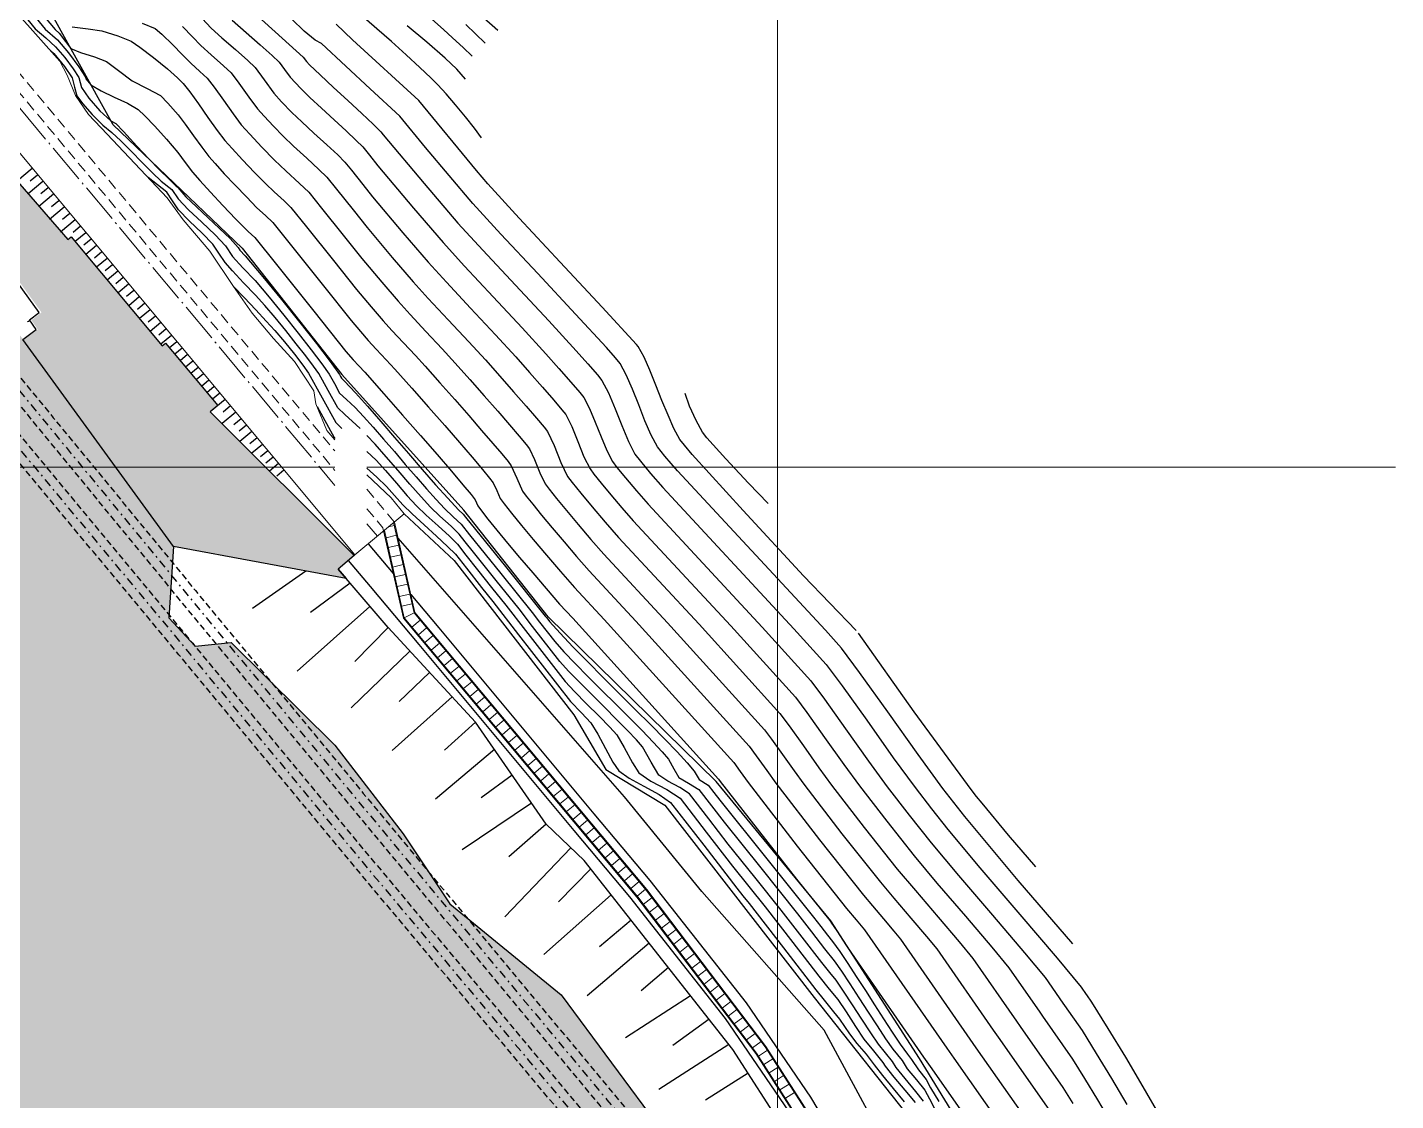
# Model space of a CAD drawing. Extents: x 61466 to 63015, y 108404 to 110397.
# Drawn here: x 62932.8 to 63014.7, y 108462.1 to 108526.3 of the extents above; entities that cross this region are included whole.
import ezdxf

# ---------------------------------------------------------------- set-up
doc = ezdxf.new("R2010")
doc.units = 0
doc.header["$LTSCALE"] = 1.000015
doc.header["$MEASUREMENT"] = 0
for name, pattern in [('ACAD_ISO04W100', [30, 24, -3, 0, -3]), ('NASCOSTA', [9.525, 6.35, -3.175]), ('TRATTEGGIATA2', [0.375, 0.25, -0.125]), ('TRATTOPUNTO2', [0.5, 0.25, -0.125, 0, -0.125])]:
    doc.linetypes.add(name, pattern=pattern)
for name, color, linetype in [('Bâti', 7, 'Continuous'), ('CANALISATION', 2, 'Continuous'), ('colore lago', 131, 'Continuous'), ('Conduite 1000', 170, 'Continuous'), ('coordinate', 2, 'Continuous'), ('curve livello 5m', 7, 'Continuous'), ('Limite fiume', 6, 'Continuous'), ('LIN010CO', 2, 'Continuous'), ('LIN010TR', 2, 'NASCOSTA'), ('LIN018CO', 6, 'Continuous'), ('LIN018TR', 6, 'NASCOSTA'), ('LINCOLO-ROSSO-070', 30, 'Continuous'), ('pendenze', 2, 'Continuous'), ('Per+Mod Surf', 7, 'Continuous'), ('sezioni', 7, 'Continuous'), ('Strade', 7, 'Continuous'), ('TalusHautBas', 7, 'Continuous')]:
    doc.layers.add(name, color=color, linetype=linetype)
doc.layers.add('Colori bordi', color=5, linetype='Continuous', plot=False)
doc.layers.add('no_plot', color=5, linetype='Continuous', plot=False)

msp = doc.modelspace()

# ---------------------------------------------------------------- hatches: boundary and pattern name
at = {"layer": 'colore lago', "linetype": 'Continuous', "lineweight": 0}
msp.add_hatch(color=256, dxfattribs=at).paths.add_polyline_path([(62975.581, 108426.777), (62972.563, 108437.007), (62972.159, 108444.651), (62973.022, 108452.699), (62971.274, 108459.606), (62964.726, 108468.431), (62958.063, 108473.862), (62955.276, 108478.063), (62951.179, 108483.362), (62944.971, 108489.509), (62942.828, 108489.283), (62941.256, 108490.987), (62941.518, 108495.246), (62932.519, 108507.641), (62923.949, 108519.444), (62921.068, 108518.757), (62913.169, 108525.16), (62912.424, 108528.288), (62899.063, 108544.28), (62899.187, 108544.381), (62898.973, 108544.63), (62894.248, 108550.14), (62888.989, 108555.669), (62879.9, 108564.908), (62873.641, 108571.355), (62866.263, 108578.993), (62859.634, 108586.051), (62850.425, 108596.383), (62847.28, 108600.43), (62836.245, 108615.912), (62830.549, 108625.049), (62830.097, 108624.768), (62825.256, 108621.762), (62819.938, 108618.46), (62807.248, 108610.581), (62813.286, 108600.92), (62827.781, 108577.726), (62825.357, 108576.2), (62827.221, 108573.013), (62828.208, 108570.997), (62829.848, 108566.645), (62831.445, 108562.376), (62833.184, 108558.228), (62835.862, 108552.888), (62838.858, 108547.807), (62842.822, 108541.54), (62845.343, 108537.481), (62846.651, 108535.375), (62851.47, 108527.74), (62855.067, 108522.066), (62856.583, 108522.33), (62859.665, 108520.483), (62862.875, 108517.103), (62862.914, 108508.375), (62870.198, 108497.745), (62875.993, 108490.271), (62885.568, 108478.106), (62896.673, 108462.331), (62896.556, 108461.981), (62904.818, 108449.843), (62914.53, 108436.011), (62924.555, 108418.536), (62932.466, 108403.974), (62983.134, 108403.974), (62981.291, 108410.285), (62977.169, 108421.578)])
at = {"layer": 'LIN010CO', "linetype": 'Continuous', "lineweight": 0}
h = msp.add_hatch(dxfattribs=at)
h.set_pattern_fill('DOTS', color=256, scale=5, angle=-45, style=0)
h.set_pattern_definition([(225, (427.6662, 0), (0.11048543456, -0.3314563037), [0, -0.3125])])
h.paths.add_polyline_path([(62932.545, 108507.605), (62933.408, 108508.232), (62933.02, 108508.795), (62933.629, 108509.256), (62926.263, 108519.418), (62926.833, 108519.911), (62921.56, 108527.02), (62921.18, 108526.744), (62920.182, 108530.933), (62935.209, 108513.616), (62935.403, 108513.778), (62940.853, 108507.255), (62941.047, 108507.417), (62944.17, 108503.679), (62943.73, 108503.311), (62952.381, 108494.745), (62951.382, 108493.899), (62951.868, 108493.33), (62941.518, 108495.246)])

# ---------------------------------------------------------------- linework, layer by layer
at = {"layer": 'Bâti', "linetype": 'Continuous'}
for p, q in [((62953.181, 108495.413), (62954.679, 108493.627)), ((62951.984, 108494.412), (62953.295, 108492.85)), ((62953.295, 108492.85), (62956.201, 108489.386)), ((62955.726, 108492.379), (62957.4, 108490.385)), ((62957.4, 108490.385), (62966.675, 108479.249)), ((62956.201, 108489.386), (62965.478, 108478.248)), ((62966.675, 108479.249), (62970.026, 108475.268)), ((62965.478, 108478.248), (62968.816, 108474.283)), ((62970.026, 108475.268), (62975.799, 108467.939)), ((62968.816, 108474.283), (62974.541, 108467.015)), ((62975.799, 108467.939), (62979.65, 108462.308)), ((62974.541, 108467.015), (62978.335, 108461.466)), ((62979.65, 108462.308), (62984.636, 108453.977))]:
    msp.add_line(p, q, dxfattribs=at)
at = {"layer": 'CANALISATION', "linetype": 'Continuous', "lineweight": 0}
for p, q in [((62955.284, 108490.954), (62969.264, 108474.267)), ((62955.331, 108490.977), (62955.926, 108491.272)), ((62955.793, 108490.425), (62956.288, 108490.84)), ((62956.179, 108489.965), (62956.674, 108490.38)), ((62956.564, 108489.505), (62957.059, 108489.92)), ((62956.949, 108489.045), (62957.444, 108489.46)), ((62957.335, 108488.585), (62957.83, 108489)), ((62957.72, 108488.125), (62958.215, 108488.54)), ((62958.105, 108487.665), (62958.6, 108488.08)), ((62958.491, 108487.205), (62958.986, 108487.62)), ((62958.876, 108486.745), (62959.371, 108487.16)), ((62959.261, 108486.285), (62959.756, 108486.7)), ((62959.647, 108485.825), (62960.142, 108486.24)), ((62960.032, 108485.365), (62960.527, 108485.78)), ((62960.417, 108484.905), (62960.912, 108485.32)), ((62960.803, 108484.445), (62961.298, 108484.86)), ((62961.188, 108483.985), (62961.683, 108484.4)), ((62961.574, 108483.525), (62962.068, 108483.94)), ((62961.959, 108483.065), (62962.454, 108483.48)), ((62962.344, 108482.605), (62962.839, 108483.02)), ((62962.73, 108482.145), (62963.224, 108482.56)), ((62963.115, 108481.685), (62963.61, 108482.1)), ((62963.5, 108481.225), (62963.995, 108481.64)), ((62963.886, 108480.765), (62964.381, 108481.18)), ((62964.271, 108480.305), (62964.766, 108480.72)), ((62964.656, 108479.845), (62965.151, 108480.26)), ((62965.042, 108479.385), (62965.537, 108479.8)), ((62965.427, 108478.925), (62965.922, 108479.34)), ((62965.812, 108478.465), (62966.307, 108478.88)), ((62966.198, 108478.005), (62966.693, 108478.42)), ((62966.583, 108477.545), (62967.078, 108477.96)), ((62966.968, 108477.085), (62967.463, 108477.5)), ((62967.354, 108476.625), (62967.849, 108477.04)), ((62967.739, 108476.165), (62968.234, 108476.58)), ((62968.124, 108475.705), (62968.619, 108476.12)), ((62968.51, 108475.245), (62969.005, 108475.66)), ((62968.895, 108474.785), (62969.39, 108475.2)), ((62969.28, 108474.325), (62969.775, 108474.74)), ((62969.645, 108473.848), (62970.159, 108474.239)), ((62970.008, 108473.371), (62970.522, 108473.761)), ((62970.371, 108472.893), (62970.885, 108473.283)), ((62970.734, 108472.415), (62971.248, 108472.805)), ((62971.097, 108471.937), (62971.611, 108472.328)), ((62971.46, 108471.459), (62971.974, 108471.85)), ((62971.823, 108470.982), (62972.337, 108471.372)), ((62972.186, 108470.504), (62972.7, 108470.894)), ((62972.549, 108470.026), (62973.063, 108470.416)), ((62972.912, 108469.548), (62973.426, 108469.939)), ((62973.275, 108469.07), (62973.789, 108469.461)), ((62973.637, 108468.593), (62974.152, 108468.983)), ((62974, 108468.115), (62974.515, 108468.505)), ((62974.363, 108467.637), (62974.877, 108468.027)), ((62974.726, 108467.159), (62975.24, 108467.55)), ((62975.089, 108466.681), (62975.603, 108467.072)), ((62975.452, 108466.204), (62975.966, 108466.594)), ((62975.815, 108465.726), (62976.329, 108466.116)), ((62976.178, 108465.248), (62976.692, 108465.638)), ((62977.071, 108465.108), (62976.527, 108464.76)), ((62977.394, 108464.603), (62976.85, 108464.255)), ((62977.717, 108464.098), (62977.174, 108463.75)), ((62978.041, 108463.592), (62977.497, 108463.244)), ((62978.364, 108463.087), (62977.82, 108462.739)), ((62978.687, 108462.581), (62978.144, 108462.233))]:
    msp.add_line(p, q, dxfattribs=at)
at = {"layer": 'CANALISATION', "linetype": 'Continuous', "lineweight": 0, "flags": 128}
for points in [[(62955.331, 108490.977), (62969.307, 108474.294), (62976.413, 108464.938), (62982.204, 108455.885), (62987.573, 108444.397), (62992.854, 108427.941)], [(62955.926, 108491.272), (62969.812, 108474.697), (62976.943, 108465.308), (62982.771, 108456.197), (62988.175, 108444.634), (62993.469, 108428.139)], [(62955.972, 108491.295), (62969.851, 108474.728), (62976.984, 108465.336), (62982.815, 108456.221), (62988.222, 108444.652), (62993.516, 108428.154)], [(62969.264, 108474.267), (62976.372, 108464.909), (62982.16, 108455.861), (62987.526, 108444.379), (62992.806, 108427.926)]]:
    msp.add_lwpolyline(points, dxfattribs=at)
at = {"layer": 'Colori bordi', "linetype": 'Continuous', "lineweight": 0, "flags": 128}
msp.add_lwpolyline([(62932.466, 108403.974), (62983.134, 108403.974), (62981.291, 108410.285), (62977.169, 108421.578), (62975.581, 108426.777), (62972.563, 108437.007), (62972.159, 108444.651), (62973.022, 108452.699), (62971.274, 108459.606), (62964.726, 108468.431), (62958.063, 108473.862), (62955.276, 108478.063), (62951.179, 108483.362), (62944.971, 108489.509), (62942.828, 108489.283), (62941.256, 108490.987), (62941.518, 108495.246), (62932.519, 108507.641)], dxfattribs=at)
at = {"layer": 'Conduite 1000', "linetype": 'TRATTEGGIATA2', "ltscale": 1.5, "flags": 128}
for points, elevation in [([(62890.613, 108569.262), (62896.145, 108563.309), (62901.728, 108557.784), (62902.676, 108556.509), (62903.468, 108554.751), (62904.705, 108551.155), (62912.335, 108530.135), (62913.458, 108527.956), (62914.201, 108527.027), (62923.809, 108515.458), (62925.677, 108513.185), (62926.976, 108511.667), (62927.17, 108511.444), (62929.522, 108508.746), (62929.706, 108508.529), (62930.758, 108507.293), (62930.831, 108507.207), (62934.332, 108502.958), (62938.579, 108497.793), (62942.834, 108492.619), (62947.86, 108486.549), (62952.887, 108480.479), (62958.023, 108474.31), (62963.161, 108468.141), (62967.874, 108462.494), (62972.589, 108456.847), (62993.375, 108432.081), (62994.79, 108430.356), (62996.073, 108428.894), (62996.825, 108427.958), (62997.776, 108426.831), (62998.119, 108426.447), (63002.744, 108420.659), (63010.061, 108411.966), (63010.416, 108410.868), (63009.398, 108410.539), (63009.107, 108411.438), (63001.917, 108419.98), (62997.302, 108425.756), (62996.968, 108426.129), (62995.999, 108427.278), (62995.254, 108428.206), (62993.974, 108429.664), (62992.552, 108431.397), (62971.768, 108456.161), (62967.053, 108461.808), (62962.339, 108467.455), (62957.201, 108473.625), (62952.064, 108479.795), (62947.036, 108485.867), (62942.009, 108491.938), (62937.753, 108497.113), (62933.506, 108502.278), (62930.009, 108506.522), (62929.942, 108506.601), (62928.891, 108507.836), (62928.71, 108508.049), (62926.363, 108510.741), (62926.166, 108510.967), (62924.858, 108512.497), (62922.984, 108514.776), (62913.372, 108526.351), (62912.556, 108527.372), (62911.353, 108529.706), (62903.696, 108550.798), (62902.472, 108554.356), (62901.748, 108555.964), (62900.918, 108557.08), (62895.376, 108562.565), (62889.829, 108568.534)], 279.04), ([(62891.067, 108565.57), (62892.795, 108563.787), (62896.682, 108559.79), (62900.577, 108555.786), (62901.43, 108554.68), (62901.932, 108553.498), (62902.715, 108551.209), (62903.621, 108548.42), (62904.526, 108545.637), (62910.065, 108528.772), (62911.261, 108526.254), (62911.82, 108525.605), (62922.099, 108513.437), (62923.638, 108511.572), (62924.652, 108510.453), (62926.131, 108508.938), (62927.632, 108507.4), (62927.804, 108507.211), (62929.003, 108505.948), (62930.713, 108503.867), (62932.43, 108501.778), (62937.551, 108495.618), (62942.676, 108489.457), (62945.858, 108485.619), (62952.926, 108477.094), (62958.053, 108470.974), (62961.694, 108466.629), (62963.191, 108464.842), (62963.304, 108464.704), (62964.399, 108463.4), (62972.904, 108453.25), (62973.08, 108453.04), (62988.866, 108434.243), (62990.828, 108431.883), (62993.224, 108428.977), (62994.058, 108428.008), (62995.08, 108426.727), (62996.467, 108425.063), (63000.286, 108420.418), (63004.271, 108415.642), (63008.321, 108410.789), (63008.814, 108409.333), (63007.801, 108408.989), (63007.371, 108410.256), (63003.449, 108414.957), (62999.462, 108419.736), (62995.643, 108424.381), (62994.251, 108426.051), (62993.234, 108427.325), (62992.405, 108428.287), (62990.004, 108431.201), (62988.045, 108433.557), (62972.261, 108452.352), (62972.085, 108452.562), (62963.579, 108462.713), (62962.482, 108464.02), (62962.368, 108464.158), (62960.874, 108465.942), (62957.233, 108470.287), (62952.104, 108476.409), (62945.034, 108484.936), (62941.853, 108488.774), (62936.729, 108494.934), (62931.605, 108501.097), (62929.886, 108503.188), (62928.2, 108505.239), (62927.022, 108506.481), (62926.854, 108506.665), (62925.366, 108508.191), (62923.873, 108509.72), (62922.829, 108510.872), (62921.278, 108512.751), (62911.007, 108524.911), (62910.356, 108525.664), (62909.069, 108528.374), (62903.509, 108545.304), (62902.603, 108548.09), (62901.7, 108550.87), (62900.932, 108553.115), (62900.499, 108554.135), (62899.767, 108555.084), (62895.915, 108559.044), (62892.027, 108563.042), (62890.299, 108564.825)], 277.833)]:
    msp.add_lwpolyline(points, close=True, dxfattribs=dict(at, elevation=elevation))
at = {"layer": 'Conduite 1000', "linetype": 'TRATTOPUNTO2', "ltscale": 2, "flags": 128}
for points, elevation in [([(62890.221, 108568.898), (62895.76, 108562.937), (62901.323, 108557.432), (62902.212, 108556.237), (62902.97, 108554.554), (62904.2, 108550.977), (62911.844, 108529.921), (62913.007, 108527.664), (62913.787, 108526.689), (62923.396, 108515.117), (62925.267, 108512.841), (62926.571, 108511.317), (62926.767, 108511.092), (62929.116, 108508.398), (62929.299, 108508.182), (62930.35, 108506.947), (62930.42, 108506.864), (62933.919, 108502.618), (62938.166, 108497.453), (62942.421, 108492.279), (62947.448, 108486.208), (62952.475, 108480.137), (62957.612, 108473.967), (62962.75, 108467.798), (62967.463, 108462.151), (62972.178, 108456.504), (62992.963, 108431.739), (62994.382, 108430.01), (62995.664, 108428.55), (62996.412, 108427.618), (62997.372, 108426.48), (62997.711, 108426.101), (63002.33, 108420.32), (63009.584, 108411.702), (63009.907, 108410.704)], 279.04), ([(62890.683, 108565.198), (62892.411, 108563.415), (62896.298, 108559.417), (62900.172, 108555.435), (62900.964, 108554.408), (62901.432, 108553.307), (62902.207, 108551.04), (62903.112, 108548.255), (62904.017, 108545.471), (62909.567, 108528.573), (62910.808, 108525.959), (62911.413, 108525.258), (62921.688, 108513.094), (62923.233, 108511.222), (62924.263, 108510.086), (62925.748, 108508.564), (62927.243, 108507.032), (62927.413, 108506.846), (62928.601, 108505.594), (62930.299, 108503.527), (62932.017, 108501.438), (62937.14, 108495.276), (62942.264, 108489.116), (62945.446, 108485.277), (62952.515, 108476.752), (62957.643, 108470.631), (62961.284, 108466.286), (62962.779, 108464.5), (62962.893, 108464.362), (62963.989, 108463.056), (62972.494, 108452.906), (62972.67, 108452.696), (62988.456, 108433.9), (62990.416, 108431.542), (62992.814, 108428.632), (62993.646, 108427.666), (62994.665, 108426.389), (62996.055, 108424.722), (62999.874, 108420.077), (63003.86, 108415.3), (63007.846, 108410.523), (63008.308, 108409.161)], 277.833)]:
    msp.add_lwpolyline(points, dxfattribs=dict(at, elevation=elevation))
at = {"layer": 'coordinate', "linetype": 'Continuous', "lineweight": 0}
for p, q in [((62977.666, 108649.2), (62977.666, 108403.974)), ((62909.957, 108500), (62951.19, 108500)), ((62953.104, 108500), (63014.666, 108500))]:
    msp.add_line(p, q, dxfattribs=at)
at = {"layer": 'curve livello 5m', "color": 2, "flags": 128}
for points in [[(62995.339, 108471.47), (62992.082, 108475.261), (62988.881, 108479.1), (62988.226, 108479.925), (62987.577, 108480.769), (62987.577, 108480.769), (62986.089, 108482.812), (62984.271, 108485.363), (62982.588, 108487.719), (62981.506, 108489.176), (62980.545, 108490.237), (62971.689, 108499.769), (62970.924, 108500.661), (62970.487, 108501.209), (62970.118, 108501.907), (62969.743, 108502.773), (62969.366, 108503.721), (62968.989, 108504.666), (62968.617, 108505.521), (62968.253, 108506.201), (62967.97, 108506.538), (62967.43, 108507.151), (62965.59, 108509.158), (62963.327, 108511.579), (62961.121, 108513.942), (62959.447, 108515.774), (62956.615, 108519.12), (62955.069, 108520.995), (62953.29, 108522.627), (62950.39, 108525.342), (62949.999, 108525.549), (62949.352, 108526.085), (62948.609, 108526.797)], [(62939.645, 108526.555), (62940.428, 108526.247), (62940.819, 108525.902), (62941.494, 108525.257), (62941.494, 108525.257), (62942.036, 108524.697), (62942.555, 108524.161), (62942.555, 108524.161), (62943.093, 108523.678), (62943.536, 108523.276), (62943.536, 108523.276), (62943.962, 108522.73), (62944.515, 108521.949), (62945.089, 108521.134), (62945.581, 108520.484), (62945.581, 108520.484), (62946.085, 108519.92), (62946.821, 108519.137), (62947.57, 108518.37), (62947.57, 108518.37), (62948.259, 108517.72), (62949.071, 108516.973), (62949.624, 108516.442), (62949.624, 108516.442), (62950.389, 108515.503), (62951.682, 108513.877), (62952.806, 108512.478), (62952.806, 108512.478), (62953.986, 108511.068), (62954.969, 108509.923), (62954.969, 108509.923), (62955.686, 108509.137), (62956.632, 108508.124), (62957.602, 108507.087), (62958.391, 108506.227), (62958.391, 108506.227), (62959.267, 108505.243), (62960.127, 108504.269), (62960.932, 108503.349), (62961.644, 108502.527), (62962.223, 108501.849), (62962.631, 108501.359), (62962.828, 108501.102), (62962.828, 108501.102), (62963.137, 108500.458), (62963.454, 108499.664), (62963.766, 108499.007), (62963.766, 108499.007), (62964.004, 108498.682), (62964.446, 108498.128), (62965.043, 108497.404), (62965.748, 108496.567), (62966.51, 108495.677), (62967.281, 108494.793), (62967.281, 108494.793), (62971.091, 108490.692), (62976.9, 108484.278), (62977.318, 108483.715), (62977.969, 108482.804), (62978.671, 108481.818), (62979.247, 108481.028), (62979.247, 108481.028), (62981.528, 108478.065), (62983.828, 108475.166), (62983.828, 108475.166), (62984.638, 108474.2), (62985.651, 108473.018), (62986.597, 108471.912), (62987.204, 108471.177), (62987.204, 108471.177), (62990.584, 108466.311), (62990.876, 108465.895), (62994.188, 108461.169)], [(62959.014, 108526.482), (62960.177, 108525.365)], [(62934.174, 108524.917), (62934.357, 108524.749), (62934.357, 108524.749), (62935.002, 108523.96), (62935.453, 108523.282), (62935.453, 108523.282), (62935.601, 108522.738), (62935.747, 108522.215), (62935.747, 108522.215), (62936.084, 108521.758), (62936.662, 108521.105), (62937.307, 108520.452), (62937.307, 108520.452), (62937.843, 108520.027), (62938.375, 108519.525), (62938.996, 108518.9), (62939.646, 108518.235), (62940.267, 108517.61), (62940.798, 108517.109), (62940.798, 108517.109), (62941.433, 108516.606), (62941.799, 108516.054), (62942.423, 108515.396), (62943.221, 108514.646), (62944.018, 108513.897), (62944.639, 108513.24), (62944.639, 108513.24), (62945.056, 108512.609), (62945.682, 108511.931), (62946.404, 108511.158), (62946.404, 108511.158), (62947.242, 108510.167), (62948.122, 108509.096), (62948.984, 108508.023), (62949.766, 108507.026), (62950.405, 108506.183), (62950.841, 108505.57), (62950.841, 108505.57), (62951.154, 108505.001), (62951.469, 108504.429), (62951.882, 108504.039), (62952.393, 108503.566), (62952.393, 108503.566), (62952.902, 108503.025), (62953.475, 108502.386), (62954.095, 108501.677), (62954.743, 108500.926), (62955.399, 108500.161), (62956.047, 108499.41), (62956.667, 108498.701), (62957.24, 108498.062), (62957.749, 108497.521), (62957.749, 108497.521), (62958.272, 108497.034), (62958.745, 108496.589), (62958.745, 108496.589), (62959.237, 108495.957), (62961.114, 108493.63), (62962.99, 108491.303), (62962.99, 108491.303), (62963.439, 108490.725), (62964.338, 108489.568), (62964.894, 108488.954), (62965.574, 108488.242), (62966.342, 108487.461), (62967.162, 108486.64), (62967.997, 108485.81), (62968.812, 108484.998), (62969.57, 108484.236), (62970.235, 108483.55), (62970.771, 108482.972), (62971.141, 108482.531), (62971.141, 108482.531), (62971.476, 108481.944), (62971.778, 108481.435), (62971.778, 108481.435), (62972.35, 108481.081), (62972.961, 108480.713), (62972.961, 108480.713), (62973.714, 108479.737), (62974.473, 108478.755), (62976.672, 108476.015), (62978.867, 108473.281), (62978.867, 108473.281), (62979.704, 108472.196), (62980.496, 108471.171), (62980.496, 108471.171), (62981.074, 108470.46), (62981.51, 108469.839), (62982.01, 108469.086), (62982.548, 108468.254), (62983.099, 108467.395), (62983.639, 108466.561), (62984.142, 108465.802), (62984.583, 108465.172), (62984.583, 108465.172), (62985.125, 108464.502), (62985.443, 108464.007), (62985.994, 108463.33), (62986.486, 108462.716), (62986.486, 108462.716), (62986.764, 108462.199), (62987.083, 108461.594)]]:
    msp.add_lwpolyline(points, dxfattribs=at)
at = {"layer": 'Limite fiume', "linetype": 'Continuous'}
for p, q in [((62941.518, 108495.246), (62941.256, 108490.987)), ((62941.256, 108490.987), (62942.828, 108489.283)), ((62942.828, 108489.283), (62944.971, 108489.509)), ((62944.971, 108489.509), (62951.179, 108483.362)), ((62951.179, 108483.362), (62955.276, 108478.063)), ((62955.276, 108478.063), (62958.063, 108473.862)), ((62958.063, 108473.862), (62964.726, 108468.431)), ((62964.726, 108468.431), (62971.274, 108459.606))]:
    msp.add_line(p, q, dxfattribs=at)
at = {"layer": 'Limite fiume', "linetype": 'Continuous', "flags": 128}
msp.add_lwpolyline([(62932.519, 108507.641), (62933.312, 108508.229), (62932.917, 108508.812), (62933.496, 108509.251), (62926.107, 108519.457), (62926.7, 108519.89), (62921.553, 108526.95), (62921.195, 108526.685), (62920.182, 108530.933), (62935.209, 108513.616), (62935.403, 108513.778), (62940.853, 108507.255), (62941.047, 108507.417), (62944.17, 108503.679), (62943.73, 108503.311), (62952.329, 108494.702), (62951.382, 108493.899), (62951.868, 108493.33), (62941.518, 108495.246)], close=True, dxfattribs=at)
at = {"layer": 'LIN010CO', "linetype": 'Continuous', "lineweight": 0}
for p, q in [((62954.741, 108496.505), (62954.396, 108496.427)), ((62954.701, 108496.681), (62955.926, 108491.272)), ((62954.746, 108496.71), (62955.972, 108491.295)), ((62954.058, 108496.369), (62955.284, 108490.954)), ((62954.144, 108496.216), (62955.331, 108490.977)), ((62954.873, 108495.919), (62954.244, 108495.777)), ((62955.006, 108495.334), (62954.376, 108495.192)), ((62955.138, 108494.749), (62954.509, 108494.606)), ((62955.271, 108494.164), (62954.641, 108494.021)), ((62955.403, 108493.578), (62954.774, 108493.436)), ((62955.536, 108492.993), (62954.906, 108492.851)), ((62955.669, 108492.408), (62955.039, 108492.265)), ((62955.801, 108491.823), (62955.171, 108491.68))]:
    msp.add_line(p, q, dxfattribs=at)
at = {"layer": 'LIN010CO', "linetype": 'Continuous', "lineweight": 0, "flags": 128}
msp.add_lwpolyline([(62932.772, 108508.721), (62932.814, 108508.701), (62932.846, 108508.718), (62932.867, 108508.734), (62932.888, 108508.75), (62932.925, 108508.778), (62932.933, 108508.788)], dxfattribs=at)
at = {"layer": 'LIN010TR', "lineweight": 0, "ltscale": 0.1, "flags": 128}
for points in [[(62914.449, 108544.942), (62920.303, 108537.936), (62951.19, 108500.966)], [(62914.449, 108543.779), (62920.303, 108536.773), (62951.19, 108499.803)], [(62953.104, 108498.675), (62954.746, 108496.71)], [(62953.104, 108497.512), (62954.058, 108496.369)]]:
    msp.add_lwpolyline(points, dxfattribs=at)
at = {"layer": 'LIN018CO'}
for p, q in [((62933.07, 108517.861), (62932.189, 108517.125)), ((62933.711, 108517.093), (62932.83, 108516.357)), ((62933.39, 108517.477), (62932.952, 108517.11)), ((62934.352, 108516.326), (62933.471, 108515.59)), ((62934.031, 108516.709), (62933.593, 108516.343)), ((62934.993, 108515.558), (62934.112, 108514.823)), ((62934.673, 108515.942), (62934.234, 108515.576)), ((62935.634, 108514.791), (62934.754, 108514.055)), ((62935.314, 108515.175), (62934.875, 108514.808)), ((62935.955, 108514.407), (62935.516, 108514.041)), ((62936.275, 108514.023), (62935.641, 108513.493)), ((62936.596, 108513.64), (62936.157, 108513.273)), ((62936.917, 108513.256), (62936.282, 108512.726)), ((62937.237, 108512.872), (62936.799, 108512.506)), ((62937.558, 108512.489), (62936.923, 108511.959)), ((62937.878, 108512.105), (62937.44, 108511.738)), ((62938.199, 108511.721), (62937.564, 108511.191)), ((62938.519, 108511.337), (62938.081, 108510.971)), ((62938.84, 108510.954), (62938.206, 108510.424)), ((62939.161, 108510.57), (62938.722, 108510.204)), ((62939.481, 108510.186), (62938.847, 108509.656)), ((62939.802, 108509.803), (62939.363, 108509.436)), ((62940.122, 108509.419), (62939.488, 108508.889)), ((62940.443, 108509.035), (62940.004, 108508.669)), ((62940.763, 108508.651), (62940.129, 108508.121)), ((62941.084, 108508.268), (62940.645, 108507.901)), ((62941.405, 108507.884), (62940.77, 108507.354)), ((62941.725, 108507.5), (62941.287, 108507.134)), ((62942.046, 108507.117), (62941.605, 108506.749)), ((62942.366, 108506.733), (62941.928, 108506.367)), ((62942.687, 108506.349), (62942.246, 108505.981)), ((62943.007, 108505.966), (62942.569, 108505.599)), ((62943.328, 108505.582), (62942.888, 108505.214)), ((62943.649, 108505.198), (62943.21, 108504.832)), ((62943.969, 108504.814), (62943.529, 108504.447)), ((62944.61, 108504.047), (62943.73, 108503.311)), ((62944.29, 108504.431), (62943.851, 108504.064)), ((62945.251, 108503.28), (62944.439, 108502.601)), ((62944.931, 108503.663), (62944.492, 108503.297)), ((62945.572, 108502.896), (62945.137, 108502.532)), ((62945.893, 108502.512), (62945.459, 108502.15)), ((62946.213, 108502.128), (62945.503, 108501.535)), ((62946.534, 108501.745), (62946.104, 108501.386)), ((62946.854, 108501.361), (62946.213, 108500.825)), ((62947.175, 108500.977), (62946.74, 108500.614)), ((62947.495, 108500.594), (62947.062, 108500.232)), ((62947.816, 108500.21), (62947.277, 108499.76)), ((62948.137, 108499.826), (62947.707, 108499.467))]:
    msp.add_line(p, q, dxfattribs=at)
at = {"layer": 'LIN018TR', "linetype": 'ACAD_ISO04W100', "lineweight": 0, "ltscale": 0.1, "flags": 128}
for points in [[(62914.449, 108542.878), (62951.19, 108498.901)], [(62953.104, 108496.61), (62953.73, 108495.861)]]:
    msp.add_lwpolyline(points, dxfattribs=at)
at = {"layer": 'LINCOLO-ROSSO-070', "linetype": 'Continuous', "lineweight": 0}
msp.add_line((62952.381, 108494.745), (62952.221, 108494.611), dxfattribs=at)
at = {"layer": 'no_plot', "flags": 128}
for points in [[(62945.735, 108527.739), (62949.286, 108524.535), (62949.478, 108524.273), (62949.664, 108524.075), (62950.299, 108523.463), (62951.098, 108522.72), (62951.962, 108521.927), (62952.791, 108521.165), (62953.483, 108520.516), (62953.94, 108520.061), (62954.083, 108519.884), (62956.521, 108516.97), (62958.551, 108514.604), (62960.034, 108512.981), (62961.988, 108510.888), (62963.992, 108508.744), (62965.622, 108506.966), (62966.323, 108506.175), (62966.896, 108505.513), (62967.168, 108505.181), (62967.555, 108504.439), (62967.952, 108503.496), (62968.352, 108502.482), (62968.751, 108501.529), (62969.143, 108500.769), (62969.465, 108500.352), (62970.081, 108499.613), (62970.807, 108498.773), (62978.655, 108490.328), (62980.585, 108488.197), (62981.534, 108486.918), (62983.01, 108484.851), (62984.605, 108482.613), (62985.911, 108480.821), (62986.887, 108479.553), (62987.87, 108478.313), (62989.785, 108476.031), (62992.179, 108473.238), (62994.412, 108470.626), (62995.846, 108468.89), (62996.148, 108468.454), (62996.175, 108468.417), (62996.471, 108467.994), (62997.452, 108466.421), (62998.495, 108464.697), (62999.545, 108462.916), (63000.547, 108461.174)], [(62932.813, 108526.763), (62933.256, 108526.231), (62933.878, 108525.681), (62934.469, 108525.155), (62935.014, 108524.51), (62935.526, 108523.824), (62935.852, 108523.302), (62936.013, 108522.719), (62936.468, 108522.067), (62937.123, 108521.327), (62937.781, 108520.72), (62938.072, 108520.567), (62938.53, 108520.087), (62939.337, 108519.202), (62940.041, 108518.443), (62940.67, 108517.805), (62941.281, 108517.202), (62941.692, 108516.813), (62941.747, 108516.769), (62941.779, 108516.722), (62942.273, 108516.181), (62942.9, 108515.57), (62943.593, 108514.925), (62944.284, 108514.28), (62944.91, 108513.671), (62945.403, 108513.131), (62945.5, 108512.984), (62945.813, 108512.647), (62946.879, 108511.386), (62947.999, 108510.024), (62949.095, 108508.659), (62950.089, 108507.392), (62950.902, 108506.319), (62951.456, 108505.54), (62951.519, 108505.427), (62951.581, 108505.313), (62951.766, 108505.141), (62952.413, 108504.452), (62953.143, 108503.639), (62953.932, 108502.736), (62954.757, 108501.78), (62955.593, 108500.806), (62956.417, 108499.85), (62957.207, 108498.947), (62957.937, 108498.133), (62958.584, 108497.444), (62958.861, 108497.186), (62958.997, 108497.01), (62961.387, 108494.048), (62963.776, 108491.085), (62963.859, 108490.979), (62964.024, 108490.766), (62964.66, 108490.061), (62965.43, 108489.25), (62966.3, 108488.361), (62967.235, 108487.422), (62968.2, 108486.461), (62969.161, 108485.506), (62970.083, 108484.586), (62970.931, 108483.727), (62971.67, 108482.959), (62972.267, 108482.31), (62972.686, 108481.806), (62972.978, 108481.303), (62973.521, 108480.972), (62973.867, 108480.524), (62974.216, 108480.072), (62977.027, 108476.571), (62979.833, 108473.075), (62980.264, 108472.516), (62980.672, 108471.987), (62980.97, 108471.621), (62981.396, 108471.02), (62981.874, 108470.309), (62982.391, 108469.52), (62982.931, 108468.682), (62983.479, 108467.828), (62984.02, 108466.988), (62984.539, 108466.194), (62985.022, 108465.476), (62985.453, 108464.867), (62985.699, 108464.563), (62986.104, 108463.932), (62986.565, 108463.361), (62986.83, 108462.864), (62987.333, 108462.036)], [(62933.309, 108526.857), (62933.847, 108526.211), (62934.58, 108525.56), (62935.239, 108524.782), (62935.858, 108523.953), (62936.252, 108523.322), (62936.28, 108523.222), (62936.582, 108522.88), (62937.194, 108522.514), (62937.985, 108522.142), (62938.782, 108521.77), (62939.408, 108521.399), (62939.812, 108521.025), (62940.418, 108520.392), (62941.115, 108519.62), (62941.79, 108518.828), (62942.227, 108518.232), (62942.659, 108517.643), (62943.098, 108517.141), (62943.732, 108516.449), (62944.48, 108515.654), (62945.263, 108514.84), (62945.999, 108514.092), (62946.386, 108513.729), (62947.7, 108512.116), (62949.919, 108509.325), (62951.849, 108506.923), (62952.282, 108506.412), (62952.615, 108506.052), (62952.967, 108505.672), (62954.108, 108504.392), (62955.237, 108503.115), (62956.314, 108501.888), (62957.301, 108500.753), (62958.159, 108499.757), (62958.85, 108498.943), (62959.334, 108498.357), (62959.574, 108498.043), (62959.733, 108497.686), (62959.953, 108497.379), (62960.342, 108496.881), (62960.872, 108496.226), (62961.515, 108495.449), (62962.242, 108494.584), (62963.023, 108493.666), (62963.831, 108492.729), (62964.636, 108491.807), (62965.419, 108490.965), (62974.136, 108481.339), (62974.249, 108481.183), (62978.818, 108475.337), (62980.798, 108472.869), (62980.849, 108472.804), (62980.867, 108472.782), (62981.224, 108472.251), (62981.81, 108471.359), (62982.32, 108470.592), (62986.41, 108464.704), (62986.901, 108464.003), (62992.476, 108456.049)], [(62933.805, 108526.951), (62934.438, 108526.191), (62934.691, 108525.966), (62935.065, 108525.457), (62935.384, 108525.04), (62935.963, 108524.798), (62936.804, 108524.544), (62937.507, 108524.278), (62938.24, 108523.733), (62939.056, 108523.115), (62939.959, 108522.647), (62940.743, 108522.231), (62941.194, 108521.782), (62941.806, 108521.084), (62942.232, 108520.524), (62942.724, 108519.83), (62943.215, 108519.139), (62943.633, 108518.59), (62944.013, 108518.156), (62944.562, 108517.557), (62945.209, 108516.869), (62945.886, 108516.165), (62946.523, 108515.518), (62947.029, 108515.045), (62947.466, 108514.633), (62948.596, 108513.245), (62950.506, 108510.842), (62952.168, 108508.775), (62952.719, 108508.117), (62953.177, 108507.582), (62953.652, 108507.065), (62954.26, 108506.415), (62954.775, 108505.857), (62955.791, 108504.717), (62956.796, 108503.58), (62957.756, 108502.487), (62958.635, 108501.476), (62959.399, 108500.589), (62960.014, 108499.864), (62960.445, 108499.342), (62960.659, 108499.063), (62960.867, 108498.598), (62961.078, 108498.127), (62961.318, 108497.794), (62961.754, 108497.241), (62962.347, 108496.515), (62963.06, 108495.661), (62963.851, 108494.727), (62964.684, 108493.758), (62965.518, 108492.802), (62967.309, 108490.874), (62975.058, 108482.319), (62975.448, 108481.78), (62975.915, 108481.131), (62978.849, 108477.321), (62981.806, 108473.592), (62982.388, 108472.907), (62982.883, 108472.321), (62987.801, 108465.239), (62988.226, 108464.634), (62993.047, 108457.756)], [(62943.251, 108526.832), (62943.788, 108526.272), (62944.425, 108525.689), (62945.227, 108524.981), (62945.966, 108524.327), (62946.411, 108523.905), (62946.946, 108523.18), (62947.53, 108522.379), (62947.998, 108521.863), (62948.617, 108521.222), (62949.198, 108520.666), (62949.933, 108519.986), (62950.694, 108519.288), (62951.353, 108518.675), (62951.782, 108518.252), (62952.182, 108517.761), (62952.857, 108516.912), (62953.444, 108516.181), (62955.253, 108514.019), (62956.76, 108512.263), (62957.86, 108511.059), (62959.31, 108509.506), (62960.797, 108507.915), (62962.006, 108506.597), (62962.832, 108505.668), (62963.616, 108504.776), (62964.286, 108504.002), (62964.771, 108503.43), (62964.998, 108503.142), (62965.356, 108502.431), (62965.723, 108501.525), (62966.092, 108500.615), (62966.455, 108499.888), (62966.684, 108499.579), (62967.12, 108499.039), (62967.7, 108498.344), (62968.362, 108497.567), (62969.044, 108496.783), (62974.873, 108490.51), (62978.743, 108486.237), (62979.426, 108485.316), (62980.489, 108483.828), (62981.638, 108482.216), (62982.579, 108480.924), (62984.207, 108478.809), (62985.849, 108476.74), (62987.211, 108475.115), (62988.915, 108473.128), (62990.505, 108471.269), (62991.525, 108470.033), (62993.366, 108467.383), (62993.525, 108467.156), (62995.329, 108464.581), (62996.054, 108463.42), (62996.825, 108462.146), (62997.6, 108460.83)], [(62945.046, 108526.736), (62945.866, 108526.009), (62946.71, 108525.267), (62947.422, 108524.63), (62947.849, 108524.22), (62948.162, 108523.795), (62948.504, 108523.326), (62949.141, 108522.649), (62949.693, 108522.117), (62950.388, 108521.47), (62951.14, 108520.78), (62951.861, 108520.117), (62952.464, 108519.552), (62952.861, 108519.156), (62953.255, 108518.668), (62953.763, 108518.032), (62955.887, 108515.495), (62957.656, 108513.434), (62958.947, 108512.02), (62960.649, 108510.197), (62962.395, 108508.329), (62963.814, 108506.781), (62964.594, 108505.903), (62965.303, 108505.092), (62965.835, 108504.47), (62966.083, 108504.161), (62966.42, 108503.517), (62966.764, 108502.697), (62967.111, 108501.817), (62967.458, 108500.989), (62967.799, 108500.328), (62968.063, 108499.979), (62968.572, 108499.358), (62969.226, 108498.585), (62969.926, 108497.778), (62976.764, 108490.419), (62979.664, 108487.217), (62980.48, 108486.117), (62981.75, 108484.34), (62983.122, 108482.414), (62984.245, 108480.873), (62985.547, 108479.181), (62986.86, 108477.527), (62988.498, 108475.573), (62990.547, 108473.183), (62992.459, 108470.948), (62993.685, 108469.462), (62994.757, 108467.919), (62994.85, 108467.787), (62995.9, 108466.288), (62996.753, 108464.92), (62997.66, 108463.421), (62998.573, 108461.873)], [(62959.968, 108519.702), (62959.534, 108520.283), (62958.992, 108520.967), (62958.406, 108521.678), (62957.838, 108522.341), (62957.35, 108522.878), (62957.35, 108522.878), (62956.934, 108523.288), (62956.273, 108523.909), (62955.454, 108524.66), (62954.565, 108525.461), (62953.693, 108526.232), (62953.693, 108526.232), (62953.076, 108526.761)], [(62956.804, 108526.954), (62957.683, 108526.19), (62958.233, 108525.693), (62958.871, 108525.098), (62959.406, 108524.584)], [(62960.095, 108526.879), (62960.942, 108526.139)], [(62935.471, 108526.344), (62936.425, 108526.232), (62937.241, 108526.103), (62938.197, 108525.804), (62938.984, 108525.478), (62939.518, 108525.121), (62940.329, 108524.512), (62941.174, 108523.834), (62941.765, 108523.285), (62941.938, 108523.106), (62942.099, 108522.961), (62942.5, 108522.456), (62943.017, 108521.736), (62943.585, 108520.925), (62944.137, 108520.15), (62944.607, 108519.537), (62945.033, 108519.055), (62945.657, 108518.381), (62946.367, 108517.637), (62947.046, 108516.944), (62947.549, 108516.47), (62948.142, 108515.925), (62948.545, 108515.538), (62949.493, 108514.374), (62951.094, 108512.36), (62952.487, 108510.626), (62953.352, 108509.592), (62954.073, 108508.752), (62954.599, 108508.176), (62955.293, 108507.434), (62956.004, 108506.673), (62956.583, 108506.042), (62957.474, 108505.042), (62958.356, 108504.045), (62959.197, 108503.086), (62959.968, 108502.2), (62960.639, 108501.421), (62961.178, 108500.786), (62961.557, 108500.328), (62961.744, 108500.082), (62962.081, 108499.33), (62962.422, 108498.567), (62962.637, 108498.269), (62963.028, 108497.774), (62963.559, 108497.123), (62964.197, 108496.358), (62964.906, 108495.521), (62965.652, 108494.654), (62966.399, 108493.798), (62969.2, 108490.783), (62975.979, 108483.298), (62976.401, 108482.724), (62977.032, 108481.838), (62977.581, 108481.08), (62980.189, 108477.693), (62982.817, 108474.379), (62983.351, 108473.742), (62984.019, 108472.963), (62984.643, 108472.234), (62985.043, 108471.749), (62989.193, 108465.775), (62989.551, 108465.264), (62993.617, 108459.462)], [(62942.073, 108526.365), (62942.658, 108525.746), (62943.171, 108525.217), (62943.788, 108524.658), (62944.513, 108524.018), (62944.974, 108523.591), (62945.438, 108522.979), (62946.03, 108522.137), (62946.556, 108521.431), (62946.945, 108520.995), (62947.514, 108520.39), (62948.094, 108519.796), (62948.716, 108519.203), (62949.496, 108518.486), (62950.227, 108517.811), (62950.703, 108517.347), (62951.285, 108516.632), (62952.269, 108515.394), (62953.125, 108514.329), (62954.62, 108512.544), (62955.864, 108511.093), (62956.773, 108510.098), (62957.971, 108508.815), (62959.199, 108507.501), (62960.198, 108506.412), (62961.054, 108505.451), (62961.883, 108504.509), (62962.636, 108503.646), (62963.259, 108502.92), (62963.702, 108502.393), (62963.913, 108502.122), (62964.308, 108501.3), (62964.712, 108500.286), (62965.11, 108499.448), (62965.381, 108499.083), (62965.894, 108498.447), (62966.578, 108497.628), (62967.359, 108496.712), (62968.163, 108495.788), (62972.982, 108490.601), (62977.821, 108485.258), (62978.372, 108484.516), (62979.229, 108483.316), (62980.155, 108482.017), (62980.913, 108480.976), (62982.868, 108478.437), (62984.838, 108475.953), (62985.925, 108474.658), (62987.283, 108473.073), (62988.551, 108471.591), (62989.364, 108470.605), (62991.975, 108466.847), (62992.2, 108466.525), (62994.759, 108462.875), (62995.356, 108461.919)], [(62982.372, 108490.215), (62979.239, 108493.492), (62975.609, 108497.399), (62972.57, 108500.764), (62972.57, 108500.764), (62972.1, 108501.312), (62971.832, 108501.649), (62971.832, 108501.649), (62971.479, 108502.303), (62971.121, 108503.105), (62970.76, 108503.995), (62970.399, 108504.911), (62970.04, 108505.794), (62969.686, 108506.584), (62969.338, 108507.22), (62969.338, 108507.22), (62969.238, 108507.336), (62967.187, 108509.572), (62964.666, 108512.27), (62962.207, 108514.903), (62960.343, 108516.945), (62960.343, 108516.945), (62959.656, 108517.756), (62956.21, 108521.937), (62952.243, 108525.575), (62951.258, 108526.496)], [(62958.996, 108523.206), (62958.491, 108523.819), (62957.785, 108524.466), (62956.678, 108525.421), (62955.512, 108526.41)], [(62952.689, 108502.303), (62952.449, 108502.529), (62951.772, 108503.141), (62951.358, 108503.546), (62951.358, 108503.546), (62950.79, 108504.575), (62950.226, 108505.6), (62949.908, 108506.046), (62949.443, 108506.66), (62948.874, 108507.386), (62948.246, 108508.167), (62947.605, 108508.947), (62946.994, 108509.67), (62946.994, 108509.67), (62946.43, 108510.288), (62945.719, 108511.035), (62945.05, 108511.74), (62944.612, 108512.234), (62944.612, 108512.234), (62944.237, 108512.804), (62943.875, 108513.349), (62943.875, 108513.349), (62943.241, 108514.001), (62942.456, 108514.733), (62941.82, 108515.386), (62941.82, 108515.386), (62941.457, 108515.937), (62941.119, 108516.443), (62941.119, 108516.443), (62940.569, 108516.883), (62940.003, 108517.327)], [(62945.113, 108510.814), (62945.756, 108510.14), (62946.446, 108509.417), (62947.082, 108508.74), (62947.585, 108508.181), (62948.168, 108507.486), (62948.763, 108506.75), (62949.276, 108506.091), (62949.611, 108505.63), (62950.426, 108504.149), (62951.246, 108502.662), (62951.603, 108502.303)], [(62977.112, 108497.82), (62975.942, 108499.044), (62974.587, 108500.502), (62973.452, 108501.759), (62973.452, 108501.759), (62973.176, 108502.09), (62972.797, 108502.794), (62972.414, 108503.65), (62972.141, 108504.401)], [(62950.121, 108503.618), (62951.134, 108501.778), (62951.19, 108501.721)], [(62986.407, 108462.072), (62985.955, 108462.65), (62985.315, 108463.414), (62984.783, 108464.082), (62984.783, 108464.082), (62984.552, 108464.441), (62984.139, 108464.953), (62983.714, 108465.477), (62983.714, 108465.477), (62983.254, 108466.143), (62982.72, 108466.961), (62982.164, 108467.828), (62981.633, 108468.642), (62981.177, 108469.299), (62981.177, 108469.299), (62980.796, 108469.77), (62980.319, 108470.354), (62980.319, 108470.354), (62979.144, 108471.876), (62977.901, 108473.487), (62977.901, 108473.487), (62976.317, 108475.46), (62974.73, 108477.437), (62974.73, 108477.437), (62973.561, 108478.951), (62972.4, 108480.455), (62971.821, 108480.83), (62971.105, 108481.212), (62970.578, 108481.567), (62970.578, 108481.567), (62970.113, 108482.352), (62969.596, 108483.255), (62969.596, 108483.255), (62969.24, 108483.673), (62968.706, 108484.237), (62968.046, 108484.906), (62967.311, 108485.639), (62966.553, 108486.393), (62965.823, 108487.127), (62965.172, 108487.8), (62964.651, 108488.37), (62964.651, 108488.37), (62963.02, 108490.47), (62962.204, 108491.52), (62960.84, 108493.212), (62959.476, 108494.903), (62959.476, 108494.903), (62958.991, 108495.529), (62958.63, 108495.993), (62958.63, 108495.993), (62958.145, 108496.459), (62957.475, 108497.066), (62956.913, 108497.597), (62956.913, 108497.597), (62956.34, 108498.215), (62955.677, 108498.97), (62954.967, 108499.794), (62954.258, 108500.618), (62953.594, 108501.373), (62953.104, 108501.901)], [(62953.104, 108500.935), (62953.649, 108500.415), (62954.208, 108499.802), (62954.863, 108499.045), (62955.518, 108498.287), (62956.078, 108497.674), (62956.645, 108497.13), (62957.357, 108496.483), (62958.038, 108495.862), (62958.514, 108495.396), (62959.027, 108494.739), (62959.716, 108493.849), (62960.567, 108492.794), (62961.418, 108491.738), (62962.601, 108490.216), (62964.965, 108487.172), (62965.526, 108486.57), (62966.246, 108485.844), (62966.995, 108485.099), (62967.64, 108484.443), (62968.051, 108483.98), (62968.505, 108483.223), (62968.986, 108482.313), (62969.378, 108481.699), (62970.09, 108481.219), (62971.056, 108480.704), (62971.84, 108480.196), (62973.408, 108478.165), (62974.987, 108476.12), (62975.962, 108474.905), (62976.936, 108473.693), (62978.584, 108471.556), (62980.142, 108469.537), (62980.774, 108468.763), (62981.281, 108468.138), (62981.777, 108467.406), (62982.345, 108466.522), (62982.845, 108465.782), (62983.419, 108465.073), (62983.978, 108464.381), (62984.122, 108464.156), (62984.635, 108463.504), (62985.286, 108462.724), (62985.907, 108461.977)], [(62953.104, 108499.94), (62953.691, 108499.404), (62954.277, 108498.84), (62954.76, 108498.295), (62955.242, 108497.751), (62955.808, 108497.203), (62956.523, 108496.548), (62957.27, 108495.872), (62957.934, 108495.26), (62958.399, 108494.799), (62959.062, 108493.948), (62959.955, 108492.796), (62960.294, 108492.376), (62960.633, 108491.956), (62962.181, 108489.962), (62965.279, 108485.974), (62965.939, 108485.296), (62966.506, 108484.705), (62966.926, 108484.03), (62967.386, 108483.166), (62967.824, 108482.354), (62968.178, 108481.831), (62968.799, 108481.384), (62969.678, 108480.904), (62970.582, 108480.414), (62971.279, 108479.938), (62973.255, 108477.379), (62975.244, 108474.802), (62975.607, 108474.35), (62975.97, 108473.898), (62978.024, 108471.236), (62979.966, 108468.721), (62980.457, 108468.116), (62981.032, 108467.416), (62981.385, 108466.978), (62981.679, 108466.534), (62981.975, 108466.088), (62982.426, 108465.521), (62982.971, 108464.867), (62983.405, 108464.32), (62983.462, 108464.231), (62983.959, 108463.591), (62984.596, 108462.821), (62985.263, 108462.027)], [(62982.496, 108490.062), (62985.836, 108485.365), (62989.243, 108480.717), (62989.566, 108480.298), (62989.892, 108479.887), (62991.484, 108477.977), (62993.104, 108476.091)]]:
    msp.add_lwpolyline(points, dxfattribs=at)
at = {"layer": 'pendenze', "linetype": 'Continuous'}
for p, q in [((62949.438, 108493.78), (62946.259, 108491.55)), ((62952.106, 108493.051), (62949.723, 108491.302)), ((62953.286, 108491.668), (62948.931, 108487.797)), ((62954.367, 108490.401), (62952.387, 108488.374)), ((62955.67, 108488.991), (62952.156, 108485.6)), ((62956.844, 108487.72), (62955.036, 108485.976)), ((62958.195, 108486.257), (62954.605, 108483.039)), ((62959.59, 108484.747), (62957.744, 108483.067)), ((62960.731, 108483.101), (62957.208, 108480.135)), ((62961.788, 108481.576), (62959.948, 108480.207)), ((62962.956, 108479.892), (62958.793, 108477.1)), ((62963.833, 108478.627), (62961.585, 108476.673)), ((62965.305, 108477.225), (62961.35, 108473.093)), ((62966.503, 108475.956), (62964.571, 108473.992)), ((62967.724, 108474.404), (62963.698, 108470.847)), ((62968.913, 108472.891), (62967.027, 108471.295)), ((62970, 108471.509), (62966.285, 108468.371)), ((62971.144, 108470.054), (62969.508, 108468.664)), ((62972.469, 108468.37), (62968.578, 108465.853)), ((62973.577, 108466.96), (62971.403, 108465.402)), ((62974.757, 108465.459), (62970.581, 108462.758)), ((62975.91, 108463.741), (62973.362, 108462.115))]:
    msp.add_line(p, q, dxfattribs=at)
at = {"layer": 'Per+Mod Surf', "linetype": 'Continuous'}
for p, q in [((62955.329, 108497.205), (62958.322, 108494.405)), ((62958.322, 108494.405), (62965.486, 108485.183)), ((62965.486, 108485.183), (62967.405, 108481.916)), ((62967.405, 108481.916), (62970.926, 108479.775)), ((62970.926, 108479.775), (62979.867, 108468.266)), ((62979.867, 108468.266), (62986.188, 108460.294))]:
    msp.add_line(p, q, dxfattribs=at)
at = {"layer": 'sezioni', "linetype": 'Continuous', "lineweight": 0}
for p, q in [((62921.34, 108531.901), (62952.381, 108494.745)), ((62954.548, 108498.16), (62953.104, 108499.548)), ((62955.329, 108497.205), (62954.548, 108498.16)), ((62952.381, 108494.745), (62955.329, 108497.205))]:
    msp.add_line(p, q, dxfattribs=at)
at = {"layer": 'sezioni', "linetype": 'Continuous', "lineweight": 0, "flags": 128}
msp.add_lwpolyline([(62951.19, 108501.635), (62950.706, 108502.181), (62950.05, 108503.79), (62949.931, 108504.564), (62948.769, 108506.321), (62947.518, 108507.691), (62946.238, 108509.21), (62945.113, 108510.814), (62943.708, 108512.918), (62942.106, 108514.804), (62941.146, 108516.121), (62939.865, 108517.473), (62937.552, 108519.928), (62936.449, 108521.102), (62935.666, 108522.241), (62935.168, 108523.45), (62934.731, 108524.292), (62932.133, 108527.208), (62929.759, 108528.83), (62928.108, 108530.191), (62927.066, 108531.059), (62926.139, 108532.507), (62923.968, 108534.794), (62921.534, 108538.026)], dxfattribs=at)
at = {"layer": 'Strade', "linetype": 'Continuous', "flags": 128}
msp.add_lwpolyline([(63014.666, 108413.385), (63012.67, 108416.502), (63008.788, 108421.803), (63003.551, 108428.664), (62996.746, 108438.559), (62991.017, 108447.862), (62985.355, 108457.256), (62980.459, 108466.305), (62973.142, 108474.614), (62968.511, 108480.264), (62958.599, 108491.595), (62954.962, 108495.753)], dxfattribs=at)
at = {"layer": 'TalusHautBas', "linetype": 'Continuous'}
for p, q in [((62937.919, 108520.472), (62931.582, 108531.891)), ((62937.919, 108520.472), (62945.634, 108513.098)), ((62945.634, 108513.098), (62951.609, 108505.533)), ((62958.905, 108497.415), (62951.609, 108505.533)), ((62963.953, 108491.036), (62958.905, 108497.415)), ((62954.367, 108490.401), (62951.382, 108493.899)), ((62973.997, 108481.191), (62963.953, 108491.036)), ((62959.59, 108484.747), (62954.367, 108490.401)), ((62963.833, 108478.627), (62959.59, 108484.747)), ((62980.86, 108472.856), (62973.997, 108481.191)), ((62966.103, 108476.464), (62963.833, 108478.627)), ((62974.998, 108465.153), (62966.103, 108476.464)), ((62986.175, 108464.613), (62980.86, 108472.856)), ((62982.144, 108454.087), (62974.998, 108465.153)), ((62992.103, 108454.935), (62986.175, 108464.613))]:
    msp.add_line(p, q, dxfattribs=at)

doc.saveas('drawing.dxf')
